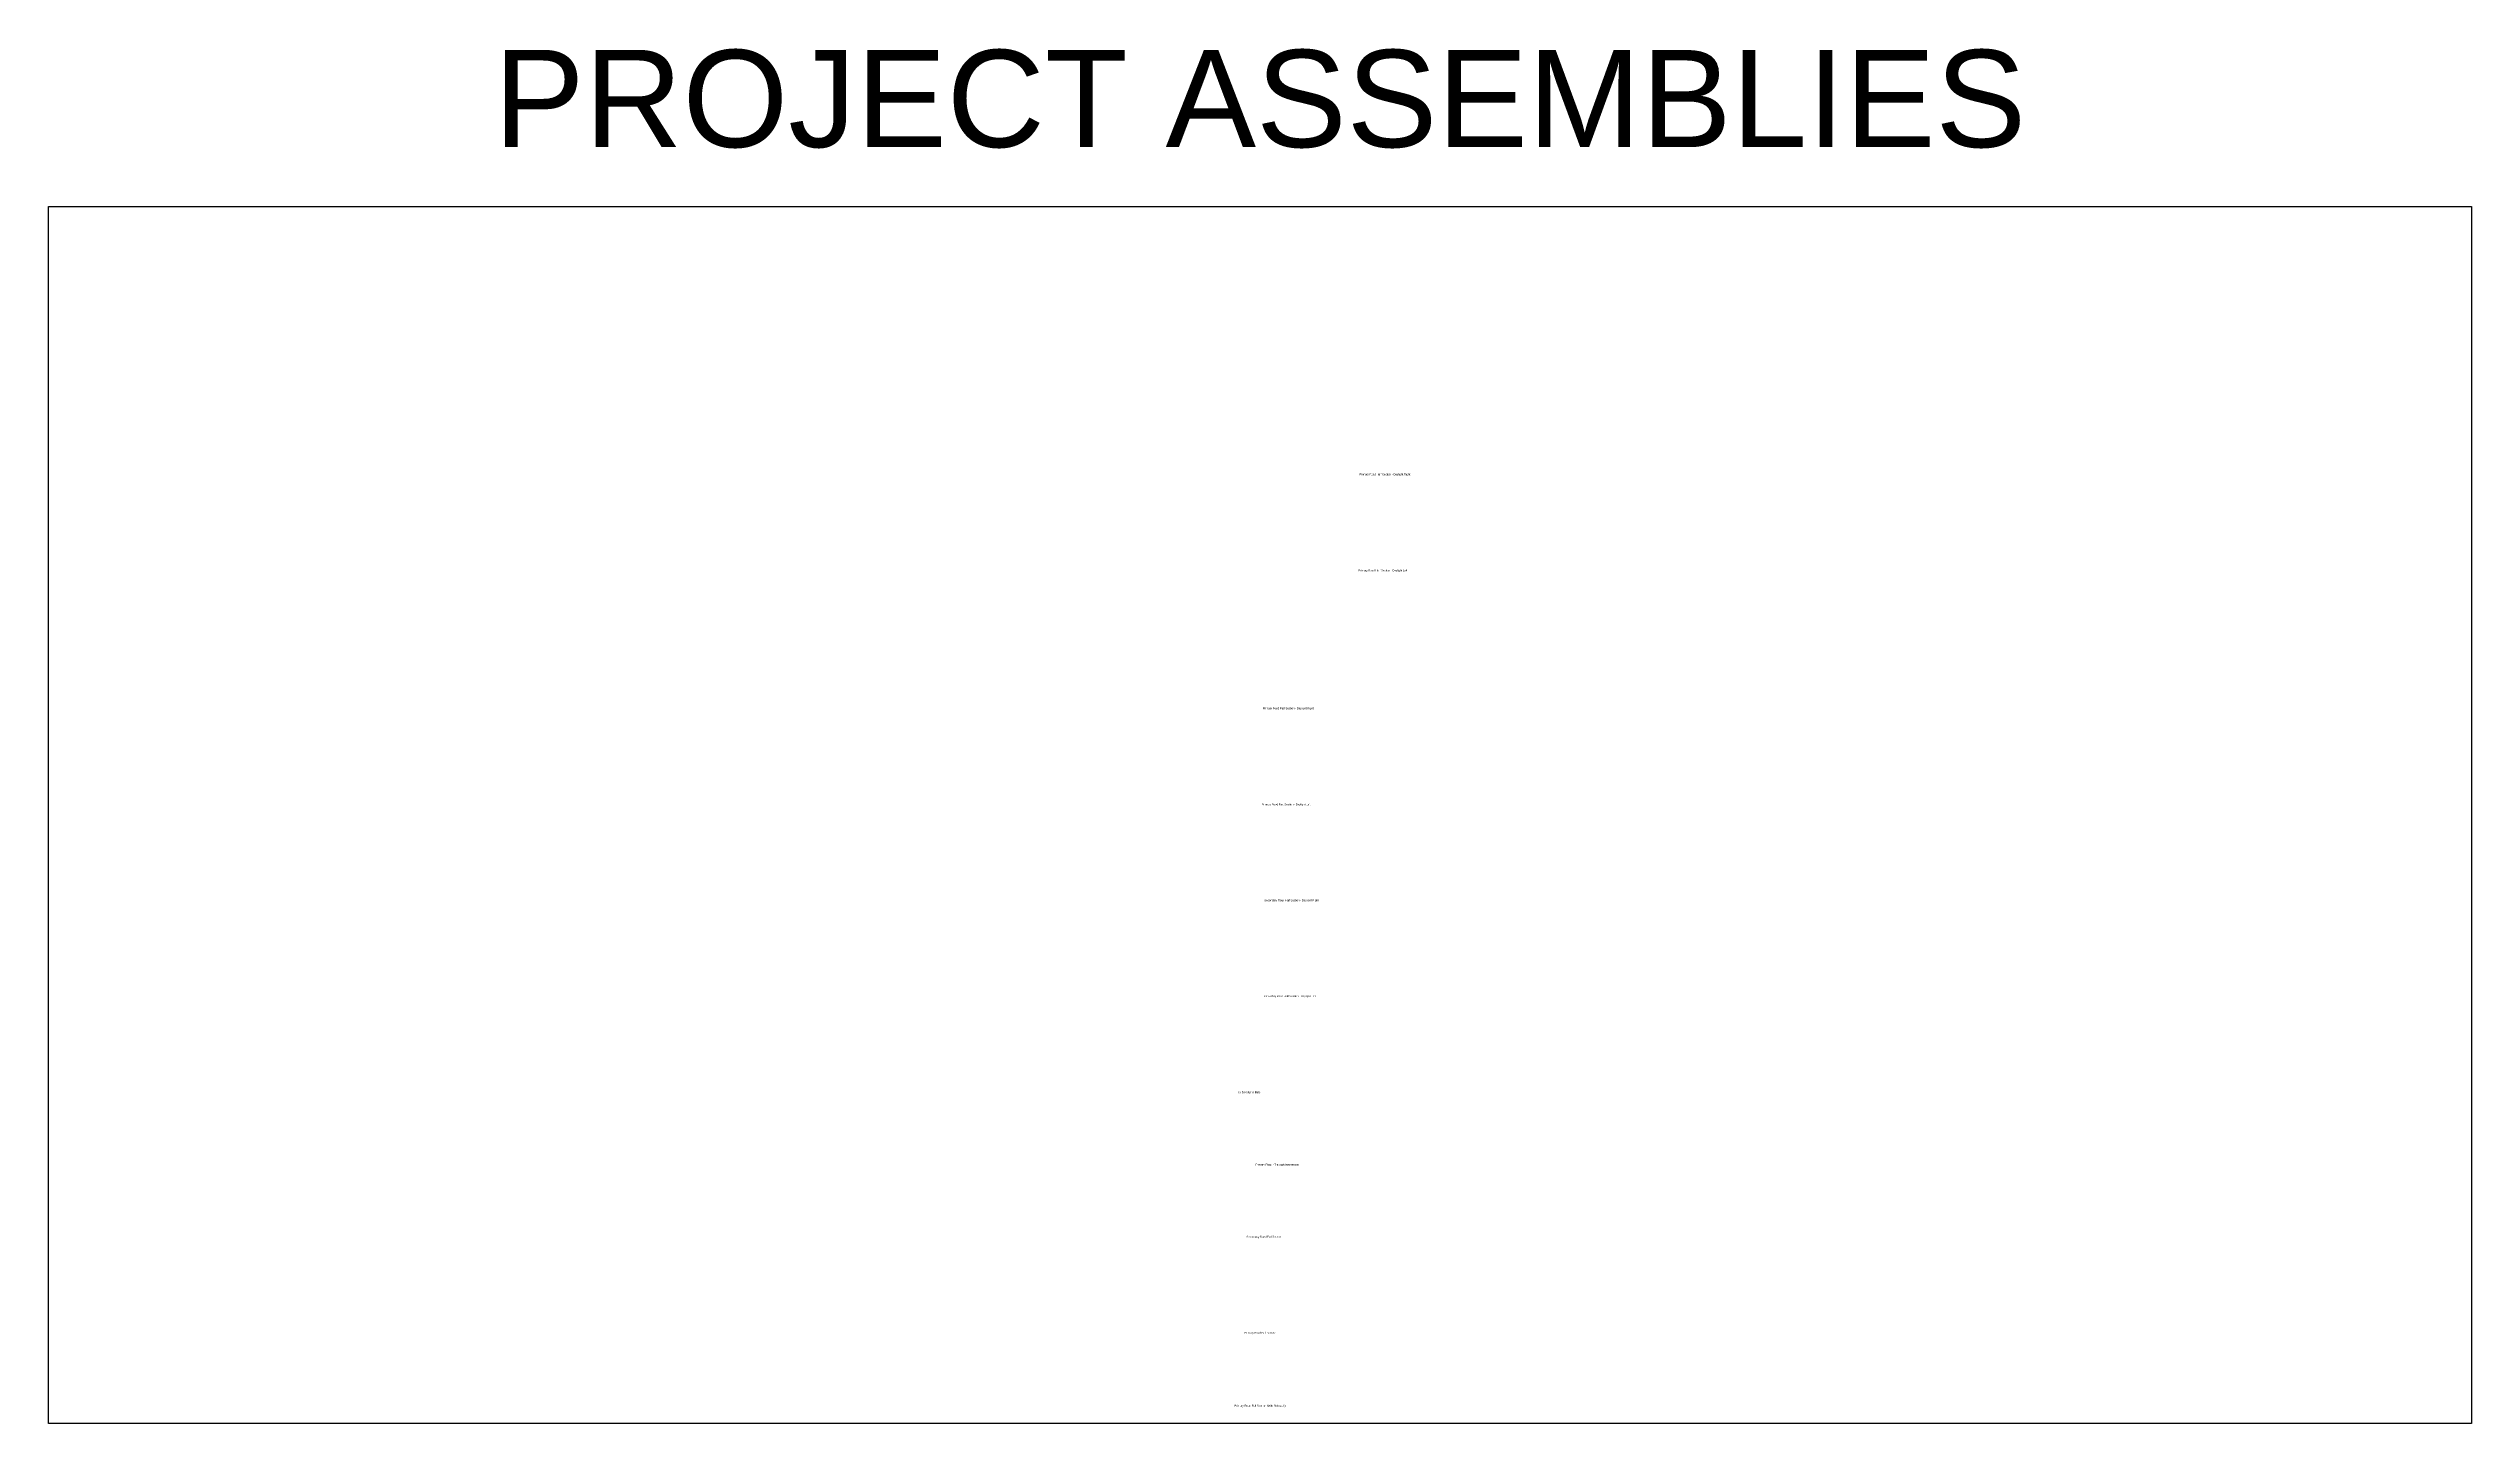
# Model space of a CAD drawing. Header units: feet. Extents: x 66434 to 70433, y 57695 to 59836.
# Drawn here: x 69188 to 70433, y 58896 to 59603 of the extents above; entities outside this region: 2.
import ezdxf

# ---------------------------------------------------------------- set-up
doc = ezdxf.new("R2010")
doc.units = ezdxf.units.FT
doc.header["$LTSCALE"] = 5
doc.header["$MEASUREMENT"] = 0
doc.layers.add('Building_PLN_x', color=1, linetype='Continuous', lineweight=0)
doc.layers.add('Sidewalk_PLN', color=5, linetype='Continuous', lineweight=13)
doc.layers.add('C-ANNO', color=7, linetype='Continuous')
doc.layers.add('C-ROAD-ASSM', color=40, linetype='Continuous')
doc.styles.add('200', font='dot_font5.shx', dxfattribs={"height": 0.1})
doc.styles.add('S4', font='arial.ttf', dxfattribs={"height": 0.0556})
doc.styles.get("Standard").update_dxf_attribs({"font": 'arial.ttf'})

msp = doc.modelspace()

# ---------------------------------------------------------------- linework, layer by layer
at = {"layer": 'Building_PLN_x', "elevation": 5602.8}
msp.add_lwpolyline([(66434.2, 59606.6), (66669.1, 59835.6), (66898.1, 59600.8), (66663.3, 59371.7)], close=True, dxfattribs=at)
at = {"layer": 'C-ROAD-ASSM'}
msp.add_lwpolyline([(69187.5, 59522), (70433.5, 59522), (70433.5, 58896.3), (69187.5, 58896.3)], close=True, dxfattribs=at)
at = {"layer": 'Sidewalk_PLN', "flags": 128}
msp.add_lwpolyline([(69782.6, 57694.8), (69688.7, 57727.5, -0.149838), (69666.4, 57744, 0.189026), (69646.2, 57756.5), (69546.8, 57775, 0.227778), (69501.2, 57762.6, -0.187686), (69478.9, 57754.7), (69400.5, 57768.3)], format="xyb", dxfattribs=at)

# ---------------------------------------------------------------- texts
at = {"layer": 'C-ANNO', "char_height": 1, "attachment_point": 2, "style": '200'}
for s, insert in [('Primary Road Half Section - Daylight Right', (69874.7, 59384.8)), ('Primary Road Half Section - Daylight Left', (69873.7, 59335.4)), ('Primary Road Part Section - Daylight Right', (69825, 59264.5)), ('Primary Road Part Section - Daylight Left', (69824, 59215.1)), ('Secondary Road Half Section - Daylight Right', (69826.7, 59165.8)), ('Secondary Road Half Section - Daylight Left', (69825.7, 59116.5)), ('Curb Return Fillets', (69804.9, 59067.1)), ('Primary Road - Through Intersection', (69819.4, 59029.9)), ('Secondary Road Full Section', (69812.5, 58992.8)), ('Primary Road Full Section', (69810.5, 58943.4))]:
    msp.add_mtext(s, dxfattribs=dict(at, insert=insert))
at = {"layer": 'C-ANNO', "insert": (69810.5, 58905.9), "char_height": 1, "attachment_point": 2}
msp.add_mtext('Primary Road Full Section (With Sidewalk)', dxfattribs=at)
at = {"layer": 'C-ROAD-ASSM', "insert": (69810.5, 59551.8), "char_height": 50, "attachment_point": 8, "style": 'S4'}
msp.add_mtext_dynamic_manual_height_columns('{\\W1;PROJECT ASSEMBLIES}', width=1165.773, gutter_width=27.8, heights=[0], dxfattribs=at)

doc.saveas('drawing.dxf')
